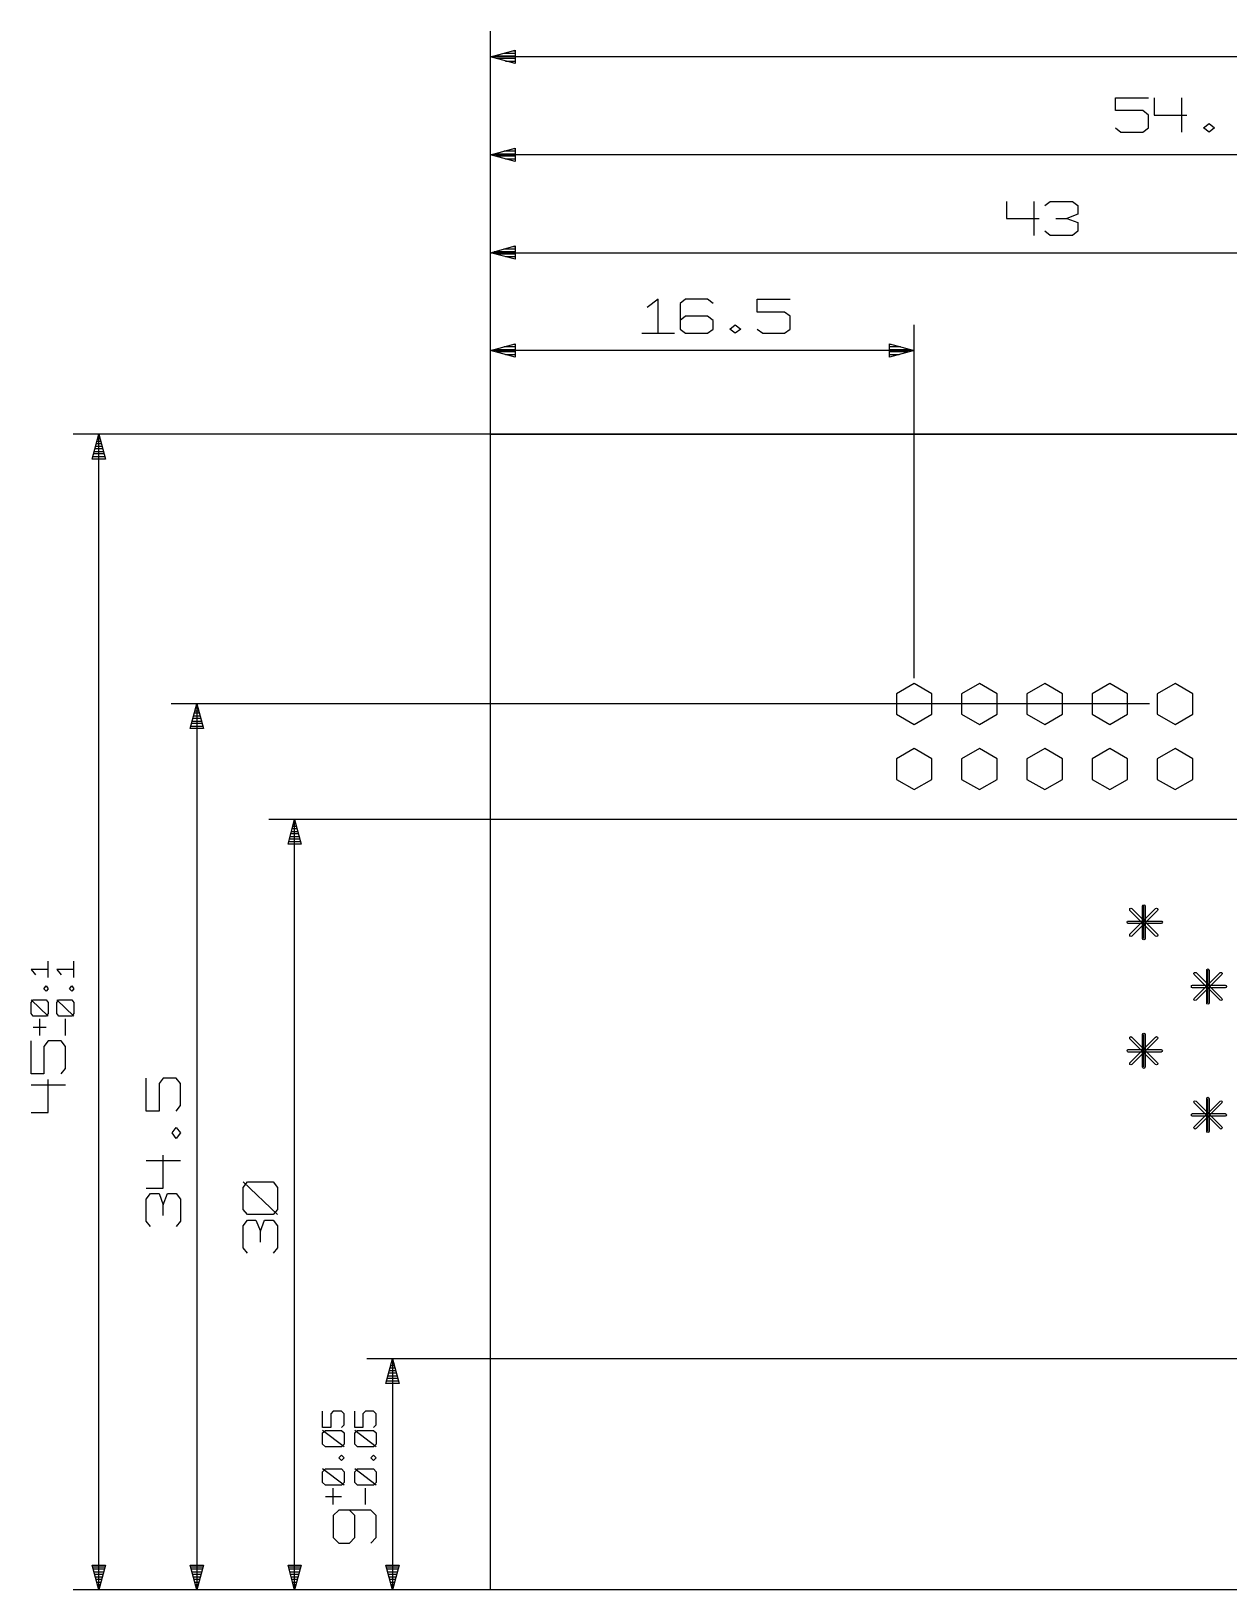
# Model space of a CAD drawing. Extents: x 0 to 1189, y 35 to 806.
# Drawn here: x 538.7 to 666.9, y 430 to 596.9 of the extents above; entities that cross this region are included whole.
import ezdxf

# ---------------------------------------------------------------- set-up
doc = ezdxf.new("R2010")
doc.units = 0
doc.layers.add('1', color=1, linetype='CONTINUOUS')

msp = doc.modelspace()

# ---------------------------------------------------------------- linework, layer by layer
at = {"layer": '1'}
for p, q in [((587.87, 432.75), (587.87, 596.93)), ((587.88, 594.18), (590.53, 594.88)), ((588.28, 594.28), (590.53, 594.28)), ((590.53, 594.55), (589.3, 594.55)), ((590.35, 594.83), (590.53, 594.83)), ((590.53, 594.88), (590.53, 593.45)), ((590.53, 593.45), (587.88, 594.18)), ((774.9, 594.18), (587.88, 594.18)), ((590.53, 594), (588.48, 594)), ((589.5, 593.73), (590.53, 593.73)), ((654.8, 588.43), (654.8, 589.8)), ((654.8, 589.8), (658.33, 589.8)), ((658.93, 589.8), (658.93, 587.95)), ((661.88, 589.8), (661.88, 586.13)), ((657.75, 588.43), (654.8, 588.43)), ((658.33, 587.95), (657.75, 588.43)), ((658.33, 586.58), (658.33, 587.95)), ((658.93, 587.95), (662.45, 587.95)), ((587.88, 432.75), (587.88, 586.45)), ((654.8, 586.58), (655.38, 586.13)), ((655.38, 586.13), (657.75, 586.13)), ((657.75, 586.13), (658.33, 586.58)), ((664.23, 586.58), (664.83, 587.05)), ((664.83, 586.13), (664.23, 586.58)), ((664.83, 587.05), (665.4, 586.58)), ((665.4, 586.58), (664.83, 586.13)), ((587.88, 583.68), (590.53, 584.4)), ((590.35, 584.35), (590.53, 584.35)), ((590.53, 584.4), (590.53, 582.98)), ((590.53, 582.98), (587.88, 583.68)), ((738.3, 583.68), (587.88, 583.68)), ((588.28, 583.8), (590.53, 583.8)), ((590.53, 583.53), (588.48, 583.53)), ((590.53, 584.08), (589.3, 584.08)), ((589.5, 583.25), (590.53, 583.25)), ((643.12, 578.7), (643.12, 576.88)), ((646.07, 578.7), (646.07, 575.05)), ((647.25, 578.25), (647.82, 578.7)), ((647.82, 578.7), (650.2, 578.7)), ((650.2, 578.7), (650.77, 578.25)), ((650.77, 578.25), (650.77, 577.33)), ((587.87, 556.53), (587.87, 575.95)), ((643.12, 576.88), (646.65, 576.88)), ((648.42, 576.88), (649.6, 576.88)), ((650.77, 577.33), (649.6, 576.88)), ((649.6, 576.88), (650.77, 576.43)), ((650.77, 576.43), (650.77, 575.5)), ((647.82, 575.05), (647.25, 575.5)), ((650.2, 575.05), (647.82, 575.05)), ((650.77, 575.5), (650.2, 575.05)), ((587.87, 573.2), (590.52, 573.93)), ((590.52, 572.5), (587.87, 573.2)), ((587.87, 573.2), (706.12, 573.2)), ((588.27, 573.33), (590.52, 573.33)), ((590.52, 573.05), (588.47, 573.05)), ((590.52, 573.6), (589.3, 573.6)), ((589.5, 572.78), (590.52, 572.78)), ((590.35, 573.88), (590.52, 573.88)), ((590.52, 573.93), (590.52, 572.5)), ((605.83, 568.23), (604.65, 567.33)), ((605.83, 564.58), (605.83, 568.23)), ((608.78, 568.23), (608.2, 567.78)), ((608.2, 567.78), (608.2, 565.03)), ((611.13, 568.23), (608.78, 568.23)), ((611.73, 567.78), (611.13, 568.23)), ((616.45, 566.85), (616.45, 568.23)), ((616.45, 568.23), (619.98, 568.23)), ((608.78, 566.4), (608.2, 565.95)), ((611.13, 566.4), (608.78, 566.4)), ((611.73, 565.95), (611.13, 566.4)), ((611.73, 565.03), (611.73, 565.95)), ((619.38, 566.85), (616.45, 566.85)), ((619.98, 566.4), (619.38, 566.85)), ((619.98, 565.03), (619.98, 566.4)), ((587.88, 556.53), (587.88, 565.48)), ((604.08, 564.58), (607.6, 564.58)), ((608.2, 565.03), (608.78, 564.58)), ((608.78, 564.58), (611.13, 564.58)), ((611.13, 564.58), (611.73, 565.03)), ((613.5, 565.03), (614.08, 565.48)), ((614.08, 564.58), (613.5, 565.03)), ((614.08, 565.48), (614.68, 565.03)), ((614.68, 565.03), (614.08, 564.58)), ((616.45, 565.03), (617.03, 564.58)), ((617.03, 564.58), (619.38, 564.58)), ((619.38, 564.58), (619.98, 565.03)), ((633.25, 527.63), (633.25, 565.48)), ((587.88, 562.73), (590.53, 563.45)), ((590.53, 562.03), (587.88, 562.73)), ((633.25, 562.73), (587.88, 562.73)), ((588.28, 562.85), (590.53, 562.85)), ((590.53, 562.58), (588.48, 562.58)), ((590.53, 563.13), (589.3, 563.13)), ((590.35, 563.4), (590.53, 563.4)), ((590.53, 563.45), (590.53, 562.03)), ((630.6, 562.03), (630.6, 563.45)), ((630.6, 563.45), (633.25, 562.73)), ((630.6, 563.4), (630.78, 563.4)), ((631.8, 563.13), (630.6, 563.13)), ((630.6, 562.85), (632.83, 562.85)), ((633.25, 562.73), (630.6, 562.03)), ((632.65, 562.58), (630.6, 562.58)), ((589.5, 562.3), (590.53, 562.3)), ((630.6, 562.3), (631.63, 562.3)), ((703.37, 553.78), (543.2, 553.78)), ((545.22, 551.1), (545.95, 553.78)), ((546.22, 552.75), (545.67, 552.75)), ((545.75, 553.03), (546.15, 553.03)), ((546.07, 553.3), (545.82, 553.3)), ((545.9, 553.58), (546, 553.58)), ((545.95, 553.78), (546.65, 551.1)), ((545.95, 430), (545.95, 553.78)), ((587.88, 430), (587.88, 553.78)), ((587.88, 553.78), (706.13, 553.78)), ((546.65, 551.1), (545.22, 551.1)), ((545.3, 551.38), (546.57, 551.38)), ((546.5, 551.65), (545.37, 551.65)), ((545.45, 551.93), (546.45, 551.93)), ((546.37, 552.2), (545.52, 552.2)), ((545.6, 552.48), (546.3, 552.48)), ((633.25, 527.07), (631.35, 525.97)), ((631.35, 525.97), (631.35, 523.77)), ((635.15, 525.97), (633.25, 527.07)), ((635.15, 523.77), (635.15, 525.97)), ((640.23, 527.07), (638.33, 525.97)), ((638.33, 525.97), (638.33, 523.77)), ((642.13, 525.97), (640.23, 527.07)), ((642.13, 523.77), (642.13, 525.97)), ((647.23, 527.07), (645.3, 525.97)), ((645.3, 525.97), (645.3, 523.77)), ((649.13, 525.97), (647.23, 527.07)), ((649.13, 523.77), (649.13, 525.97)), ((654.2, 527.07), (652.3, 525.97)), ((652.3, 525.97), (652.3, 523.77)), ((656.1, 525.97), (654.2, 527.07)), ((656.1, 523.77), (656.1, 525.97)), ((661.2, 527.07), (659.28, 525.97)), ((659.28, 525.97), (659.28, 523.77)), ((663.1, 525.97), (661.2, 527.07)), ((663.1, 523.77), (663.1, 525.97)), ((658.45, 524.88), (553.68, 524.88)), ((555.73, 522.23), (556.43, 524.88)), ((556.55, 524.43), (556.3, 524.43)), ((556.38, 524.7), (556.48, 524.7)), ((556.43, 524.88), (557.15, 522.23)), ((556.43, 524.88), (556.43, 430)), ((555.8, 522.5), (557.08, 522.5)), ((557, 522.78), (555.85, 522.78)), ((555.93, 523.05), (556.93, 523.05)), ((556.85, 523.33), (556, 523.33)), ((556.08, 523.6), (556.78, 523.6)), ((556.7, 523.88), (556.15, 523.88)), ((556.23, 524.15), (556.63, 524.15)), ((631.35, 523.77), (633.25, 522.67)), ((633.25, 522.67), (635.15, 523.77)), ((638.33, 523.77), (640.23, 522.67)), ((640.23, 522.67), (642.13, 523.77)), ((645.3, 523.77), (647.23, 522.67)), ((647.23, 522.67), (649.13, 523.77)), ((652.3, 523.77), (654.2, 522.67)), ((654.2, 522.67), (656.1, 523.77)), ((659.28, 523.77), (661.2, 522.67)), ((661.2, 522.67), (663.1, 523.77)), ((557.15, 522.23), (555.73, 522.23)), ((633.25, 520.1), (631.35, 519)), ((635.15, 519), (633.25, 520.1)), ((640.23, 520.1), (638.33, 519)), ((642.13, 519), (640.23, 520.1)), ((647.23, 520.1), (645.3, 519)), ((649.13, 519), (647.23, 520.1)), ((654.2, 520.1), (652.3, 519)), ((656.1, 519), (654.2, 520.1)), ((661.2, 520.1), (659.28, 519)), ((663.1, 519), (661.2, 520.1)), ((631.35, 519), (631.35, 516.8)), ((635.15, 516.8), (635.15, 519)), ((638.33, 519), (638.33, 516.8)), ((642.13, 516.8), (642.13, 519)), ((645.3, 519), (645.3, 516.8)), ((649.13, 516.8), (649.13, 519)), ((652.3, 519), (652.3, 516.8)), ((656.1, 516.8), (656.1, 519)), ((659.28, 519), (659.28, 516.8)), ((663.1, 516.8), (663.1, 519)), ((631.35, 516.8), (633.25, 515.7)), ((633.25, 515.7), (635.15, 516.8)), ((638.33, 516.8), (640.23, 515.7)), ((640.23, 515.7), (642.13, 516.8)), ((645.3, 516.8), (647.23, 515.7)), ((647.23, 515.7), (649.13, 516.8)), ((652.3, 516.8), (654.2, 515.7)), ((654.2, 515.7), (656.1, 516.8)), ((659.28, 516.8), (661.2, 515.7)), ((661.2, 515.7), (663.1, 516.8)), ((703.37, 512.5), (564.15, 512.5)), ((566.2, 509.85), (566.9, 512.5)), ((566.9, 512.5), (567.62, 509.85)), ((566.9, 430), (566.9, 512.5)), ((567.32, 510.95), (566.5, 510.95)), ((566.55, 511.23), (567.25, 511.23)), ((567.17, 511.5), (566.62, 511.5)), ((566.7, 511.78), (567.1, 511.78)), ((567.02, 512.05), (566.77, 512.05)), ((566.85, 512.33), (566.95, 512.33)), ((567.62, 509.85), (566.2, 509.85)), ((566.27, 510.13), (567.55, 510.13)), ((567.47, 510.4), (566.35, 510.4)), ((566.42, 510.68), (567.4, 510.68)), ((656.33, 502.87), (656.35, 502.97)), ((656.35, 502.77), (656.33, 502.87)), ((656.35, 502.97), (656.45, 503)), ((656.35, 500.22), (659.1, 502.97)), ((659.1, 500.02), (656.35, 502.77)), ((656.45, 503), (656.55, 502.97)), ((656.55, 502.97), (659.3, 500.22)), ((659.3, 502.77), (656.55, 500.02)), ((657.7, 503.25), (657.73, 503.32)), ((657.7, 499.75), (657.7, 503.25)), ((657.73, 503.32), (657.83, 503.37)), ((657.83, 503.37), (657.93, 503.32)), ((657.83, 499.75), (657.83, 503.25)), ((657.83, 499.75), (657.83, 503.25)), ((657.83, 499.75), (657.83, 503.25)), ((657.93, 503.32), (657.98, 503.25)), ((657.98, 503.25), (657.98, 499.75)), ((659.1, 502.97), (659.2, 503)), ((659.2, 503), (659.3, 502.97)), ((659.3, 502.97), (659.35, 502.87)), ((659.35, 502.87), (659.3, 502.77)), ((656.05, 501.5), (656.08, 501.6)), ((656.08, 501.4), (656.05, 501.5)), ((656.08, 501.6), (656.18, 501.62)), ((656.18, 501.35), (656.08, 501.4)), ((656.18, 501.62), (659.68, 501.62)), ((659.68, 501.35), (656.18, 501.35)), ((659.68, 501.62), (659.78, 501.6)), ((659.78, 501.4), (659.68, 501.35)), ((659.78, 501.6), (659.83, 501.5)), ((659.83, 501.5), (659.78, 501.4)), ((656.33, 500.12), (656.35, 500.22)), ((656.35, 500.02), (656.33, 500.12)), ((656.45, 499.97), (656.35, 500.02)), ((656.55, 500.02), (656.45, 499.97)), ((657.73, 499.65), (657.7, 499.75)), ((657.83, 499.6), (657.73, 499.65)), ((657.93, 499.65), (657.83, 499.6)), ((657.98, 499.75), (657.93, 499.65)), ((659.2, 499.97), (659.1, 500.02)), ((659.3, 500.02), (659.2, 499.97)), ((659.3, 500.22), (659.35, 500.12)), ((659.35, 500.12), (659.3, 500.02)), ((540.52, 496.45), (538.7, 496.45)), ((538.7, 496.45), (539.15, 495.85)), ((540.52, 495.58), (540.52, 497.33)), ((543.27, 496.45), (541.45, 496.45)), ((541.45, 496.45), (541.9, 495.85)), ((543.27, 495.58), (543.27, 497.33)), ((663.2, 496), (663.23, 496.1)), ((663.23, 495.9), (663.2, 496)), ((663.23, 496.1), (663.33, 496.12)), ((663.23, 493.32), (666, 496.1)), ((666, 493.15), (663.23, 495.9)), ((663.33, 496.12), (663.43, 496.1)), ((663.43, 496.1), (666.18, 493.32)), ((666.18, 495.9), (663.43, 493.15)), ((664.58, 496.35), (664.6, 496.45)), ((664.58, 492.87), (664.58, 496.35)), ((664.6, 496.45), (664.7, 496.5)), ((664.7, 496.5), (664.8, 496.45)), ((664.7, 492.87), (664.7, 496.35)), ((664.7, 492.87), (664.7, 496.35)), ((664.7, 492.87), (664.7, 496.35)), ((664.8, 496.45), (664.85, 496.35)), ((664.85, 496.35), (664.85, 492.87)), ((666, 496.1), (666.08, 496.12)), ((666.08, 496.12), (666.18, 496.1)), ((666.18, 496.1), (666.23, 496)), ((666.23, 496), (666.18, 495.9)), ((540.07, 494.38), (540.3, 494.68)), ((540.3, 494.1), (540.07, 494.38)), ((540.3, 494.68), (540.52, 494.38)), ((540.52, 494.38), (540.3, 494.1)), ((542.82, 494.38), (543.05, 494.68)), ((543.05, 494.1), (542.82, 494.38)), ((543.05, 494.68), (543.27, 494.38)), ((543.27, 494.38), (543.05, 494.1)), ((662.93, 494.62), (662.95, 494.72)), ((662.95, 494.52), (662.93, 494.62)), ((662.95, 494.72), (663.05, 494.75)), ((663.05, 494.47), (662.95, 494.52)), ((663.05, 494.75), (666.55, 494.75)), ((666.55, 494.47), (663.05, 494.47)), ((666.55, 494.75), (666.65, 494.72)), ((666.65, 494.52), (666.55, 494.47)), ((666.65, 494.72), (666.7, 494.62)), ((666.7, 494.62), (666.65, 494.52)), ((538.7, 492.9), (538.92, 493.2)), ((540.52, 491.45), (538.7, 493.2)), ((538.7, 491.73), (538.7, 492.9)), ((538.92, 493.2), (540.3, 493.2)), ((540.3, 493.2), (540.52, 492.9)), ((540.52, 492.9), (540.52, 491.73)), ((541.45, 492.9), (541.67, 493.2)), ((543.27, 491.45), (541.45, 493.2)), ((541.45, 491.73), (541.45, 492.9)), ((541.67, 493.2), (543.05, 493.2)), ((543.05, 493.2), (543.27, 492.9)), ((543.27, 492.9), (543.27, 491.73)), ((663.2, 493.25), (663.23, 493.32)), ((663.23, 493.15), (663.2, 493.25)), ((663.33, 493.1), (663.23, 493.15)), ((663.43, 493.15), (663.33, 493.1)), ((664.6, 492.77), (664.58, 492.87)), ((664.7, 492.72), (664.6, 492.77)), ((664.8, 492.77), (664.7, 492.72)), ((664.85, 492.87), (664.8, 492.77)), ((666.08, 493.1), (666, 493.15)), ((666.18, 493.15), (666.08, 493.1)), ((666.18, 493.32), (666.23, 493.25)), ((666.23, 493.25), (666.18, 493.15)), ((538.92, 491.45), (538.7, 491.73)), ((540.3, 491.45), (538.92, 491.45)), ((539.62, 489.38), (539.62, 491.15)), ((540.52, 491.73), (540.3, 491.45)), ((541.67, 491.45), (541.45, 491.73)), ((543.05, 491.45), (541.67, 491.45)), ((542.37, 489.38), (542.37, 491.15)), ((543.27, 491.73), (543.05, 491.45)), ((538.92, 490.25), (540.3, 490.25)), ((656.33, 489.12), (656.35, 489.2)), ((656.35, 489.02), (656.33, 489.12)), ((656.35, 489.2), (656.45, 489.25)), ((656.35, 486.45), (659.1, 489.2)), ((656.45, 489.25), (656.55, 489.2)), ((656.55, 489.2), (659.3, 486.45)), ((657.7, 489.47), (657.73, 489.57)), ((657.7, 486), (657.7, 489.47)), ((657.73, 489.57), (657.83, 489.62)), ((657.83, 489.62), (657.93, 489.57)), ((657.83, 486), (657.83, 489.47)), ((657.83, 486), (657.83, 489.47)), ((657.83, 486), (657.83, 489.47)), ((657.93, 489.57), (657.98, 489.47)), ((657.98, 489.47), (657.98, 486)), ((659.1, 489.2), (659.2, 489.25)), ((659.2, 489.25), (659.3, 489.2)), ((659.3, 489.2), (659.35, 489.12)), ((659.35, 489.12), (659.3, 489.02)), ((538.7, 485.25), (538.7, 488.78)), ((540.52, 488.78), (540.07, 488.2)), ((540.07, 488.2), (540.07, 485.25)), ((541.9, 488.78), (540.52, 488.78)), ((542.37, 488.2), (541.9, 488.78)), ((542.37, 485.85), (542.37, 488.2)), ((656.05, 487.75), (656.08, 487.82)), ((656.08, 487.65), (656.05, 487.75)), ((656.08, 487.82), (656.18, 487.87)), ((656.18, 487.6), (656.08, 487.65)), ((656.18, 487.87), (659.68, 487.87)), ((659.68, 487.6), (656.18, 487.6)), ((659.1, 486.27), (656.35, 489.02)), ((659.3, 489.02), (656.55, 486.27)), ((659.68, 487.87), (659.78, 487.82)), ((659.78, 487.65), (659.68, 487.6)), ((659.78, 487.82), (659.83, 487.75)), ((659.83, 487.75), (659.78, 487.65)), ((541.9, 485.25), (542.37, 485.85)), ((656.33, 486.37), (656.35, 486.45)), ((656.35, 486.27), (656.33, 486.37)), ((656.45, 486.22), (656.35, 486.27)), ((656.55, 486.27), (656.45, 486.22)), ((657.73, 485.9), (657.7, 486)), ((657.83, 485.85), (657.73, 485.9)), ((657.93, 485.9), (657.83, 485.85)), ((657.98, 486), (657.93, 485.9)), ((659.2, 486.22), (659.1, 486.27)), ((659.3, 486.27), (659.2, 486.22)), ((659.3, 486.45), (659.35, 486.37)), ((659.35, 486.37), (659.3, 486.27)), ((540.07, 485.25), (538.7, 485.25)), ((540.52, 481.13), (540.52, 484.65)), ((551, 481.28), (551, 484.8)), ((552.85, 484.8), (552.4, 484.23)), ((552.4, 484.23), (552.4, 481.28)), ((554.23, 484.8), (552.85, 484.8)), ((554.68, 484.23), (554.23, 484.8)), ((554.68, 481.88), (554.68, 484.23)), ((538.7, 484.08), (542.37, 484.08)), ((664.58, 482.6), (664.6, 482.7)), ((664.58, 479.12), (664.58, 482.6)), ((664.6, 482.7), (664.7, 482.75)), ((664.7, 482.75), (664.8, 482.7)), ((664.7, 479.12), (664.7, 482.6)), ((664.7, 479.12), (664.7, 482.6)), ((664.7, 479.12), (664.7, 482.6)), ((664.8, 482.7), (664.85, 482.6)), ((664.85, 482.6), (664.85, 479.12)), ((538.7, 481.13), (540.52, 481.13)), ((552.4, 481.28), (551, 481.28)), ((554.23, 481.28), (554.68, 481.88)), ((662.93, 480.87), (662.95, 480.95)), ((662.95, 480.77), (662.93, 480.87)), ((662.95, 480.95), (663.05, 481)), ((663.05, 480.72), (662.95, 480.77)), ((663.05, 481), (666.55, 481)), ((663.2, 482.25), (663.23, 482.32)), ((663.23, 482.15), (663.2, 482.25)), ((663.23, 482.32), (663.33, 482.37)), ((663.23, 479.57), (666, 482.32)), ((666, 479.4), (663.23, 482.15)), ((663.33, 482.37), (663.43, 482.32)), ((663.43, 482.32), (666.18, 479.57)), ((666.18, 482.15), (663.43, 479.4)), ((666, 482.32), (666.08, 482.37)), ((666.08, 482.37), (666.18, 482.32)), ((666.18, 482.32), (666.23, 482.25)), ((666.23, 482.25), (666.18, 482.15)), ((666.55, 481), (666.65, 480.95)), ((666.65, 480.77), (666.55, 480.72)), ((666.65, 480.95), (666.7, 480.87)), ((666.7, 480.87), (666.65, 480.77)), ((553.78, 478.93), (554.23, 479.5)), ((554.23, 479.5), (554.68, 478.93)), ((666.55, 480.72), (663.05, 480.72)), ((663.2, 479.5), (663.23, 479.57)), ((663.23, 479.4), (663.2, 479.5)), ((663.33, 479.35), (663.23, 479.4)), ((663.43, 479.4), (663.33, 479.35)), ((664.6, 479.02), (664.58, 479.12)), ((664.85, 479.12), (664.8, 479.02)), ((666.08, 479.35), (666, 479.4)), ((666.18, 479.4), (666.08, 479.35)), ((666.18, 479.57), (666.23, 479.5)), ((666.23, 479.5), (666.18, 479.4)), ((554.23, 478.33), (553.78, 478.93)), ((554.68, 478.93), (554.23, 478.33)), ((664.7, 478.97), (664.6, 479.02)), ((664.8, 479.02), (664.7, 478.97)), ((551, 475.98), (554.68, 475.98)), ((552.85, 473.03), (552.85, 476.55)), ((551, 473.03), (552.85, 473.03)), ((551, 471.85), (551.48, 472.43)), ((551.48, 472.43), (552.4, 472.43)), ((552.4, 472.43), (552.85, 471.25)), ((552.85, 471.25), (553.3, 472.43)), ((553.3, 472.43), (554.23, 472.43)), ((554.23, 472.43), (554.68, 471.85)), ((561.4, 473.1), (561.87, 473.7)), ((565.07, 470.18), (561.4, 473.7)), ((561.4, 470.75), (561.4, 473.1)), ((561.87, 473.7), (564.62, 473.7)), ((564.62, 473.7), (565.07, 473.1)), ((565.07, 473.1), (565.07, 470.75)), ((551, 469.5), (551, 471.85)), ((552.85, 470.08), (552.85, 471.25)), ((554.68, 471.85), (554.68, 469.5)), ((561.87, 470.18), (561.4, 470.75)), ((565.07, 470.75), (564.62, 470.18)), ((551.48, 468.9), (551, 469.5)), ((554.68, 469.5), (554.23, 468.9)), ((561.4, 468.98), (561.87, 469.58)), ((564.62, 470.18), (561.87, 470.18)), ((561.87, 469.58), (562.77, 469.58)), ((562.77, 469.58), (563.25, 468.4)), ((563.25, 468.4), (563.7, 469.58)), ((563.7, 469.58), (564.62, 469.58)), ((564.62, 469.58), (565.07, 468.98)), ((561.4, 466.63), (561.4, 468.98)), ((563.25, 467.23), (563.25, 468.4)), ((565.07, 468.98), (565.07, 466.63)), ((561.87, 466.05), (561.4, 466.63)), ((565.07, 466.63), (564.62, 466.05)), ((735.55, 454.75), (574.63, 454.75)), ((576.68, 452.1), (577.38, 454.75)), ((577.5, 454.3), (577.25, 454.3)), ((577.33, 454.58), (577.43, 454.58)), ((577.38, 454.75), (578.1, 452.1)), ((577.38, 454.75), (577.38, 430)), ((577.95, 452.65), (576.83, 452.65)), ((576.9, 452.93), (577.88, 452.93)), ((577.8, 453.2), (576.98, 453.2)), ((577.05, 453.48), (577.73, 453.48)), ((577.65, 453.75), (577.13, 453.75)), ((577.2, 454.03), (577.58, 454.03)), ((578.1, 452.1), (576.68, 452.1)), ((576.75, 452.38), (578.03, 452.38)), ((569.9, 447.38), (569.9, 449.15)), ((571.05, 449.15), (570.78, 448.85)), ((571.93, 449.15), (571.05, 449.15)), ((572.2, 448.85), (571.93, 449.15)), ((573.35, 447.38), (573.35, 449.15)), ((574.5, 449.15), (574.2, 448.85)), ((575.35, 449.15), (574.5, 449.15)), ((575.65, 448.85), (575.35, 449.15)), ((570.78, 447.38), (569.9, 447.38)), ((570.78, 448.85), (570.78, 447.38)), ((571.93, 447.38), (572.2, 447.68)), ((572.2, 447.68), (572.2, 448.85)), ((574.2, 447.38), (573.35, 447.38)), ((574.2, 448.85), (574.2, 447.38)), ((575.35, 447.38), (575.65, 447.68)), ((575.65, 447.68), (575.65, 448.85)), ((569.9, 446.8), (570.2, 447.08)), ((572.2, 445.33), (569.9, 447.08)), ((569.9, 445.6), (569.9, 446.8)), ((570.2, 447.08), (571.93, 447.08)), ((571.93, 447.08), (572.2, 446.8)), ((572.2, 446.8), (572.2, 445.6)), ((573.35, 446.8), (573.63, 447.08)), ((575.65, 445.33), (573.35, 447.08)), ((573.35, 445.6), (573.35, 446.8)), ((573.63, 447.08), (575.35, 447.08)), ((575.35, 447.08), (575.65, 446.8)), ((575.65, 446.8), (575.65, 445.6)), ((570.2, 445.33), (569.9, 445.6)), ((571.93, 445.33), (570.2, 445.33)), ((571.63, 444.13), (571.93, 444.43)), ((571.93, 443.85), (571.63, 444.13)), ((572.2, 445.6), (571.93, 445.33)), ((571.93, 444.43), (572.2, 444.13)), ((572.2, 444.13), (571.93, 443.85)), ((573.63, 445.33), (573.35, 445.6)), ((575.35, 445.33), (573.63, 445.33)), ((575.08, 444.13), (575.35, 444.43)), ((575.35, 443.85), (575.08, 444.13)), ((575.65, 445.6), (575.35, 445.33)), ((575.35, 444.43), (575.65, 444.13)), ((575.65, 444.13), (575.35, 443.85)), ((569.9, 442.65), (570.2, 442.95)), ((572.2, 441.2), (569.9, 442.95)), ((569.9, 441.48), (569.9, 442.65)), ((570.2, 442.95), (571.93, 442.95)), ((571.93, 442.95), (572.2, 442.65)), ((572.2, 442.65), (572.2, 441.48)), ((573.35, 442.65), (573.63, 442.95)), ((575.65, 441.2), (573.35, 442.95)), ((573.35, 441.48), (573.35, 442.65)), ((573.63, 442.95), (575.35, 442.95)), ((575.35, 442.95), (575.65, 442.65)), ((575.65, 442.65), (575.65, 441.48)), ((570.2, 441.2), (569.9, 441.48)), ((571.93, 441.2), (570.2, 441.2)), ((571.05, 439.13), (571.05, 440.9)), ((572.2, 441.48), (571.93, 441.2)), ((573.63, 441.2), (573.35, 441.48)), ((575.35, 441.2), (573.63, 441.2)), ((574.5, 439.13), (574.5, 440.9)), ((575.65, 441.48), (575.35, 441.2)), ((570.2, 440), (571.93, 440)), ((571.63, 438.53), (571.05, 437.95)), ((571.05, 437.95), (571.05, 435.6)), ((575.08, 438.53), (571.63, 438.53)), ((573.35, 437.95), (572.78, 438.53)), ((573.35, 435.6), (573.35, 437.95)), ((575.65, 437.95), (575.08, 438.53)), ((575.65, 435.6), (575.65, 437.95)), ((571.05, 435.6), (571.63, 435)), ((571.63, 435), (572.78, 435)), ((572.78, 435), (573.35, 435.6)), ((575.08, 435), (575.65, 435.6)), ((545.95, 430), (545.22, 432.65)), ((545.22, 432.65), (546.65, 432.65)), ((545.27, 432.48), (546.6, 432.48)), ((546.65, 432.65), (545.95, 430)), ((556.43, 430), (555.73, 432.65)), ((555.73, 432.65), (557.15, 432.65)), ((555.78, 432.48), (557.1, 432.48)), ((557.15, 432.65), (556.43, 430)), ((566.9, 430), (566.2, 432.65)), ((566.2, 432.65), (567.62, 432.65)), ((566.25, 432.48), (567.57, 432.48)), ((567.62, 432.65), (566.9, 430)), ((577.38, 430), (576.68, 432.65)), ((576.68, 432.65), (578.1, 432.65)), ((576.73, 432.48), (578.05, 432.48)), ((578.1, 432.65), (577.38, 430)), ((546.52, 432.2), (545.35, 432.2)), ((545.42, 431.93), (546.47, 431.93)), ((546.4, 431.65), (545.5, 431.65)), ((545.57, 431.38), (546.32, 431.38)), ((546.25, 431.1), (545.65, 431.1)), ((545.72, 430.83), (546.17, 430.83)), ((557.03, 432.2), (555.83, 432.2)), ((555.9, 431.93), (556.95, 431.93)), ((556.88, 431.65), (555.98, 431.65)), ((556.05, 431.38), (556.8, 431.38)), ((556.73, 431.1), (556.13, 431.1)), ((556.2, 430.83), (556.65, 430.83)), ((567.5, 432.2), (566.32, 432.2)), ((566.4, 431.93), (567.42, 431.93)), ((567.35, 431.65), (566.47, 431.65)), ((566.52, 431.38), (567.27, 431.38)), ((567.2, 431.1), (566.6, 431.1)), ((566.67, 430.83), (567.12, 430.83)), ((577.98, 432.2), (576.8, 432.2)), ((576.88, 431.93), (577.9, 431.93)), ((577.83, 431.65), (576.95, 431.65)), ((577.03, 431.38), (577.75, 431.38)), ((577.68, 431.1), (577.1, 431.1)), ((577.18, 430.83), (577.6, 430.83)), ((585.12, 430), (543.2, 430)), ((546.1, 430.55), (545.8, 430.55)), ((545.87, 430.28), (546.02, 430.28)), ((585.13, 430), (553.68, 430)), ((556.58, 430.55), (556.28, 430.55)), ((556.35, 430.28), (556.5, 430.28)), ((772.15, 430), (564.15, 430)), ((567.05, 430.55), (566.75, 430.55)), ((566.82, 430.28), (566.97, 430.28)), ((772.15, 430), (574.63, 430)), ((577.53, 430.55), (577.23, 430.55)), ((577.3, 430.28), (577.45, 430.28)), ((774.9, 430), (587.88, 430))]:
    msp.add_line(p, q, dxfattribs=at)

doc.saveas('drawing.dxf')
